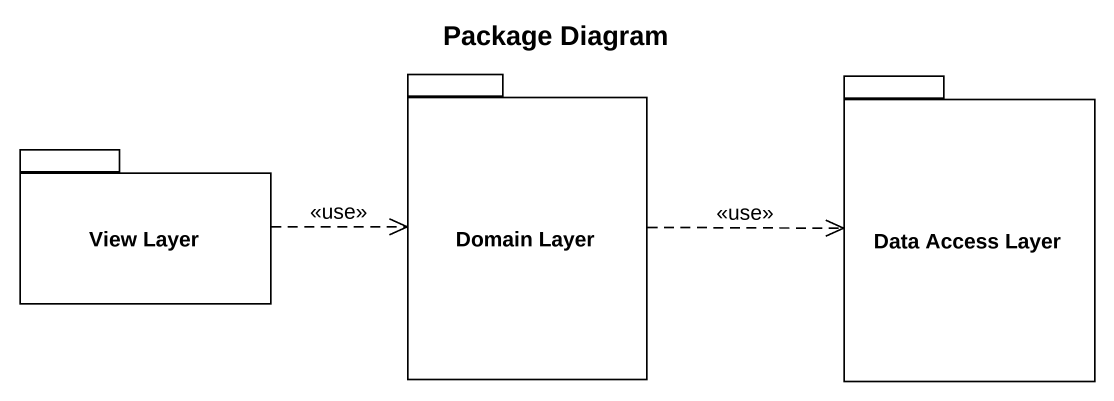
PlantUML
@startuml
title Package Diagram
package "Domain Layer" as Domain_Layer {
}
package "Data Access Layer" as Data_Access_Layer {
}
package "View Layer" as View_Layer {
}
Domain_Layer .right.> Data_Access_Layer : <<use>>
View_Layer .right.> Domain_Layer : <<use>>
@enduml
